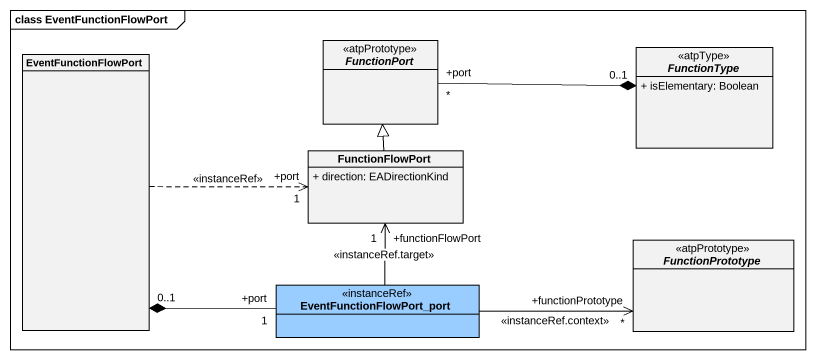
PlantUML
@startuml
mainframe class EventFunctionFlowPort
hide circle
hide empty members
skinparam classAttributeIconSize 0
class EventFunctionFlowPort
abstract class FunctionPort <<atpPrototype>>
abstract class FunctionType <<atpType>> {
  + isElementary: Boolean
}
class FunctionFlowPort {
  + direction: EADirectionKind
}
abstract class FunctionPrototype <<atpPrototype>>
class EventFunctionFlowPort_port <<instanceRef>> #99CCFF
EventFunctionFlowPort .right.> "+port\n1" FunctionFlowPort : <<instanceRef>>
FunctionType "0..1" *-left- "+port\n*" FunctionPort
FunctionFlowPort -up-|> FunctionPort
EventFunctionFlowPort_port "+port\n1" -left-* "0..1" EventFunctionFlowPort
EventFunctionFlowPort_port -up-> "+functionFlowPort\n1" FunctionFlowPort : <<instanceRef.target>>
EventFunctionFlowPort_port -right-> "+functionPrototype\n*" FunctionPrototype : <<instanceRef.context>>
@enduml
